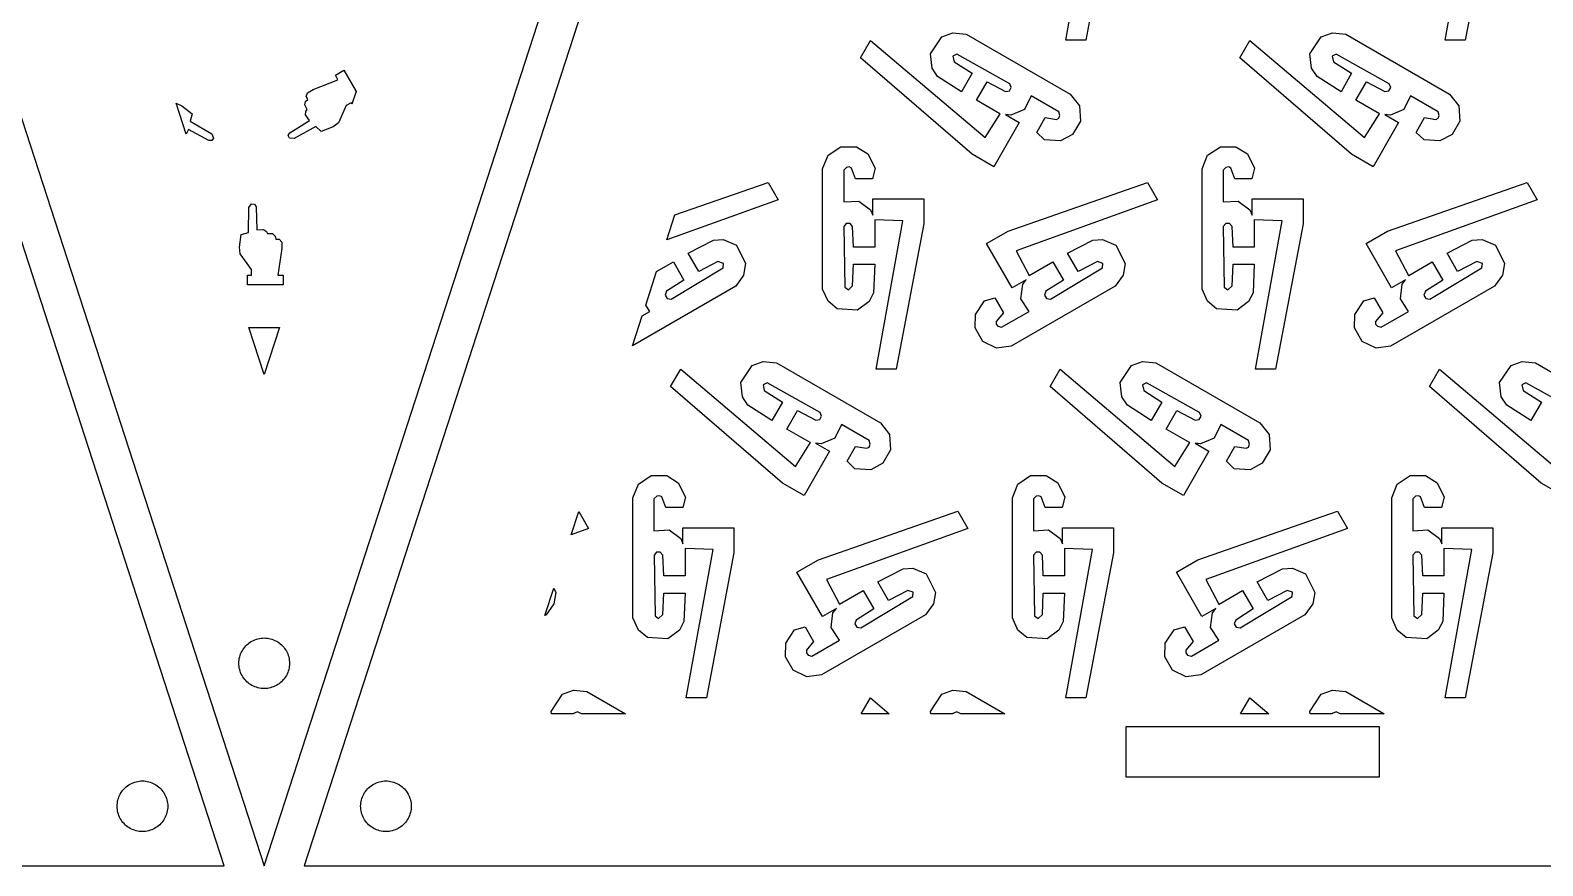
# Model space of a CAD drawing. Header units: metres. Extents: x 20 to 1108, y 20 to 485.
# Drawn here: x 389.1 to 508.7, y 253.8 to 319.9 of the extents above; entities that cross this region are included whole.
import ezdxf

# ---------------------------------------------------------------- set-up
doc = ezdxf.new("R2010")
doc.units = ezdxf.units.M

msp = doc.modelspace()

# ---------------------------------------------------------------- linework, layer by layer
for p, q in [((404.463, 253.826), (329.463, 484.652)), ((332.617, 484.652), (407.617, 253.826)), ((407.617, 253.826), (482.617, 484.652)), ((485.772, 484.652), (410.772, 253.826)), ((470.997, 319.061), (473.109, 330.767)), ((474.767, 330.528), (472.582, 319.061)), ((500.997, 319.061), (503.109, 330.767)), ((504.767, 330.528), (502.582, 319.061)), ((460.304, 317.989), (461.208, 319.339)), ((461.208, 319.339), (462.08, 319.658)), ((462.08, 319.658), (463.134, 319.547)), ((463.134, 319.547), (471.355, 314.801)), ((490.304, 317.989), (491.208, 319.339)), ((491.208, 319.339), (492.08, 319.658)), ((492.08, 319.658), (493.134, 319.547)), ((493.134, 319.547), (501.355, 314.801)), ((454.759, 317.68), (455.552, 319.053)), ((455.552, 319.053), (464.633, 311.37)), ((472.582, 319.061), (470.997, 319.061)), ((484.759, 317.68), (485.552, 319.053)), ((485.552, 319.053), (494.633, 311.37)), ((502.582, 319.061), (500.997, 319.061)), ((463.598, 310.054), (454.759, 317.68)), ((460.441, 316.853), (460.304, 317.989)), ((462.386, 317.962), (462.068, 317.818)), ((462.068, 317.818), (462.165, 317.367)), ((462.165, 317.367), (463.605, 316.449)), ((466.585, 315.632), (462.386, 317.962)), ((493.598, 310.054), (484.759, 317.68)), ((490.441, 316.853), (490.304, 317.989)), ((492.386, 317.962), (492.068, 317.818)), ((492.068, 317.818), (492.165, 317.367)), ((492.165, 317.367), (493.605, 316.449)), ((496.585, 315.632), (492.386, 317.962)), ((411.479, 315.177), (413.453, 315.932)), ((413.25, 316.305), (413.912, 316.687)), ((413.453, 315.932), (413.25, 316.305)), ((413.912, 316.687), (414.88, 315.012)), ((460.871, 316.202), (460.441, 316.853)), ((462.766, 314.996), (460.871, 316.202)), ((463.605, 316.449), (462.766, 314.996)), ((463.939, 314.318), (464.779, 315.773)), ((464.779, 315.773), (466.229, 315.021)), ((490.871, 316.202), (490.441, 316.853)), ((492.766, 314.996), (490.871, 316.202)), ((493.605, 316.449), (492.766, 314.996)), ((493.939, 314.318), (494.779, 315.773)), ((494.779, 315.773), (496.229, 315.021)), ((410.951, 314.62), (411.037, 314.908)), ((411.072, 314.388), (410.951, 314.62)), ((411.037, 314.908), (411.479, 315.177)), ((414.88, 315.012), (414.559, 314.024)), ((466.229, 315.021), (466.548, 315.076)), ((466.548, 315.076), (466.696, 315.331)), ((466.696, 315.331), (466.585, 315.632)), ((468.262, 314.665), (467.728, 313.599)), ((470.446, 313.405), (468.262, 314.665)), ((471.355, 314.801), (472.075, 313.886)), ((496.229, 315.021), (496.548, 315.076)), ((496.548, 315.076), (496.696, 315.331)), ((496.696, 315.331), (496.585, 315.632)), ((498.262, 314.665), (497.728, 313.599)), ((500.446, 313.405), (498.262, 314.665)), ((501.355, 314.801), (502.075, 313.886)), ((401.451, 311.638), (400.657, 314.081)), ((400.657, 314.081), (401.116, 313.87)), ((401.116, 313.87), (401.915, 313.249)), ((410.823, 313.949), (410.888, 314.228)), ((411.018, 313.589), (410.823, 313.949)), ((410.888, 314.228), (411.072, 314.388)), ((410.89, 313.172), (410.906, 313.445)), ((410.906, 313.445), (411.018, 313.589)), ((414.107, 313.907), (413.492, 312.525)), ((414.492, 314.129), (414.107, 313.907)), ((414.559, 314.024), (414.492, 314.129)), ((465.796, 313.25), (463.939, 314.318)), ((467.728, 313.599), (466.666, 313.146)), ((470.524, 313.115), (470.446, 313.405)), ((472.075, 313.886), (472.154, 312.67)), ((495.796, 313.25), (493.939, 314.318)), ((497.728, 313.599), (496.666, 313.146)), ((500.524, 313.115), (500.446, 313.405)), ((502.075, 313.886), (502.154, 312.67)), ((401.915, 313.249), (401.768, 312.675)), ((401.768, 312.675), (403.469, 311.663)), ((409.649, 311.756), (411.194, 312.716)), ((411.706, 312.26), (409.983, 311.29)), ((411.194, 312.716), (410.89, 313.172)), ((412.133, 311.845), (411.706, 312.26)), ((413.069, 312.227), (412.133, 311.845)), ((413.492, 312.525), (413.069, 312.227)), ((464.633, 311.37), (465.809, 313.248)), ((467.323, 312.563), (465.305, 309.068)), ((465.809, 313.248), (465.796, 313.25)), ((466.666, 313.146), (466.222, 313.198)), ((466.222, 313.198), (467.323, 312.563)), ((468.706, 311.781), (469.378, 312.947)), ((469.378, 312.947), (470.266, 312.799)), ((470.266, 312.799), (470.442, 312.896)), ((470.442, 312.896), (470.524, 313.115)), ((472.154, 312.67), (471.541, 311.61)), ((494.633, 311.37), (495.809, 313.248)), ((497.323, 312.563), (495.305, 309.068)), ((495.809, 313.248), (495.796, 313.25)), ((496.666, 313.146), (496.222, 313.198)), ((496.222, 313.198), (497.323, 312.563)), ((498.706, 311.781), (499.378, 312.947)), ((499.378, 312.947), (500.266, 312.799)), ((500.266, 312.799), (500.442, 312.896)), ((500.442, 312.896), (500.524, 313.115)), ((502.154, 312.67), (501.541, 311.61)), ((401.63, 311.999), (401.451, 311.638)), ((403.235, 311.143), (401.63, 311.999)), ((403.484, 311.143), (403.235, 311.143)), ((403.469, 311.663), (403.618, 311.328)), ((403.618, 311.328), (403.484, 311.143)), ((409.522, 311.539), (409.649, 311.756)), ((409.617, 311.329), (409.522, 311.539)), ((409.983, 311.29), (409.617, 311.329)), ((469.328, 311.181), (468.706, 311.781)), ((470.591, 311.105), (469.328, 311.181)), ((471.541, 311.61), (470.591, 311.105)), ((499.328, 311.181), (498.706, 311.781)), ((500.591, 311.105), (499.328, 311.181)), ((501.541, 311.61), (500.591, 311.105)), ((451.777, 308.892), (452.209, 309.974)), ((452.209, 309.974), (453.223, 310.65)), ((453.223, 310.65), (454.448, 310.65)), ((454.448, 310.65), (455.361, 310.078)), ((455.361, 310.078), (455.926, 308.945)), ((465.305, 309.068), (463.598, 310.054)), ((481.777, 308.892), (482.209, 309.974)), ((482.209, 309.974), (483.223, 310.65)), ((483.223, 310.65), (484.448, 310.65)), ((484.448, 310.65), (485.361, 310.078)), ((485.361, 310.078), (485.926, 308.945)), ((495.305, 309.068), (493.598, 310.054)), ((451.777, 299.399), (451.777, 308.892)), ((453.653, 309.015), (453.44, 308.802)), ((453.44, 308.802), (453.44, 306.281)), ((453.883, 309.054), (453.653, 309.015)), ((454.055, 308.95), (453.883, 309.054)), ((454.371, 308.108), (454.055, 308.95)), ((455.926, 308.945), (455.717, 308.108)), ((481.777, 299.399), (481.777, 308.892)), ((483.653, 309.015), (483.44, 308.802)), ((483.44, 308.802), (483.44, 306.281)), ((483.883, 309.054), (483.653, 309.015)), ((484.055, 308.95), (483.883, 309.054)), ((484.371, 308.108), (484.055, 308.95)), ((485.926, 308.945), (485.717, 308.108)), ((440.099, 305.254), (447.474, 307.824)), ((447.474, 307.824), (448.267, 306.451)), ((455.717, 308.108), (454.371, 308.108)), ((466.452, 303.983), (477.474, 307.824)), ((477.474, 307.824), (478.267, 306.451)), ((485.717, 308.108), (484.371, 308.108)), ((496.452, 303.983), (507.474, 307.824)), ((507.474, 307.824), (508.267, 306.451)), ((448.267, 306.451), (439.459, 303.286)), ((453.44, 306.281), (454.632, 306.352)), ((454.632, 306.352), (455.556, 305.658)), ((455.732, 305.248), (455.732, 306.519)), ((455.732, 306.519), (459.767, 306.519)), ((459.767, 306.519), (459.767, 304.547)), ((478.267, 306.451), (467.074, 302.428)), ((483.44, 306.281), (484.632, 306.352)), ((484.632, 306.352), (485.556, 305.658)), ((485.732, 305.248), (485.732, 306.519)), ((485.732, 306.519), (489.767, 306.519)), ((489.767, 306.519), (489.767, 304.547)), ((508.267, 306.451), (497.074, 302.428)), ((406.377, 303.86), (406.401, 305.836)), ((406.401, 305.836), (406.617, 306.136)), ((406.617, 306.136), (406.846, 306.113)), ((406.846, 306.113), (406.972, 305.893)), ((406.972, 305.893), (407.03, 304.076)), ((439.459, 303.286), (440.099, 305.254)), ((455.556, 305.658), (455.732, 305.248)), ((485.556, 305.658), (485.732, 305.248)), ((405.806, 303.699), (406.377, 303.86)), ((407.03, 304.076), (407.576, 304.111)), ((407.576, 304.111), (407.807, 303.96)), ((407.807, 303.96), (407.875, 303.79)), ((407.875, 303.79), (408.288, 303.779)), ((408.288, 303.779), (408.492, 303.585)), ((453.648, 304.592), (453.443, 304.346)), ((453.443, 304.346), (453.525, 299.544)), ((453.942, 304.592), (453.648, 304.592)), ((454.149, 304.343), (453.942, 304.592)), ((454.224, 302.711), (454.149, 304.343)), ((458.109, 304.785), (455.896, 304.864)), ((455.896, 304.864), (455.9, 304.855)), ((455.9, 304.855), (455.904, 302.711)), ((455.997, 293.08), (458.109, 304.785)), ((459.767, 304.547), (457.582, 293.08)), ((464.744, 302.997), (466.452, 303.983)), ((483.648, 304.592), (483.443, 304.346)), ((483.443, 304.346), (483.525, 299.544)), ((483.942, 304.592), (483.648, 304.592)), ((484.149, 304.343), (483.942, 304.592)), ((484.224, 302.711), (484.149, 304.343)), ((488.109, 304.785), (485.896, 304.864)), ((485.896, 304.864), (485.9, 304.855)), ((485.9, 304.855), (485.904, 302.711)), ((485.997, 293.08), (488.109, 304.785)), ((489.767, 304.547), (487.582, 293.08)), ((494.744, 302.997), (496.452, 303.983)), ((405.669, 302.701), (405.806, 303.699)), ((405.717, 302.177), (405.669, 302.701)), ((408.492, 303.585), (408.538, 303.346)), ((408.538, 303.346), (408.801, 303.333)), ((409.018, 302.598), (408.685, 300.511)), ((408.801, 303.333), (409.006, 303.116)), ((409.006, 303.116), (409.018, 302.598)), ((441.146, 302.233), (443.138, 303.27)), ((443.138, 303.27), (443.918, 303.318)), ((443.918, 303.318), (444.969, 302.868)), ((444.969, 302.868), (445.687, 301.41)), ((455.904, 302.711), (454.224, 302.711)), ((466.761, 299.503), (464.744, 302.997)), ((471.146, 302.233), (473.138, 303.27)), ((473.138, 303.27), (473.918, 303.318)), ((473.918, 303.318), (474.969, 302.868)), ((474.969, 302.868), (475.687, 301.41)), ((485.904, 302.711), (484.224, 302.711)), ((496.761, 299.503), (494.744, 302.997)), ((501.146, 302.233), (503.138, 303.27)), ((503.138, 303.27), (503.918, 303.318)), ((503.918, 303.318), (504.969, 302.868)), ((504.969, 302.868), (505.687, 301.41)), ((406.607, 300.956), (405.717, 302.177)), ((438.648, 300.787), (439.974, 301.556)), ((439.974, 301.556), (440.813, 300.102)), ((441.987, 300.778), (441.146, 302.233)), ((443.5, 301.568), (441.987, 300.778)), ((443.939, 301.426), (443.5, 301.568)), ((443.906, 301.079), (443.939, 301.426)), ((445.687, 301.41), (445.529, 300.495)), ((467.074, 302.428), (468.112, 300.472)), ((468.119, 300.481), (469.974, 301.556)), ((469.974, 301.556), (470.813, 300.102)), ((471.987, 300.778), (471.146, 302.233)), ((473.5, 301.568), (471.987, 300.778)), ((473.939, 301.426), (473.5, 301.568)), ((473.906, 301.079), (473.939, 301.426)), ((475.687, 301.41), (475.529, 300.495)), ((497.074, 302.428), (498.112, 300.472)), ((498.119, 300.481), (499.974, 301.556)), ((499.974, 301.556), (500.813, 300.102)), ((501.987, 300.778), (501.146, 302.233)), ((503.5, 301.568), (501.987, 300.778)), ((503.939, 301.426), (503.5, 301.568)), ((503.906, 301.079), (503.939, 301.426)), ((505.687, 301.41), (505.529, 300.495)), ((406.309, 300.499), (406.607, 300.511)), ((406.309, 299.734), (406.309, 300.499)), ((406.607, 300.511), (406.607, 300.956)), ((408.685, 300.511), (409.109, 300.498)), ((409.109, 300.498), (409.109, 299.734)), ((437.786, 298.133), (438.648, 300.787)), ((439.788, 298.608), (443.906, 301.079)), ((445.529, 300.495), (444.905, 299.638)), ((454.149, 299.65), (454.224, 301.357)), ((454.224, 301.357), (455.904, 301.357)), ((455.904, 301.357), (455.806, 299.111)), ((468.112, 300.472), (468.119, 300.481)), ((469.788, 298.608), (473.906, 301.079)), ((475.529, 300.495), (474.905, 299.638)), ((484.149, 299.65), (484.224, 301.357)), ((484.224, 301.357), (485.904, 301.357)), ((485.904, 301.357), (485.806, 299.111)), ((498.112, 300.472), (498.119, 300.481)), ((499.788, 298.608), (503.906, 301.079)), ((505.529, 300.495), (504.905, 299.638)), ((409.109, 299.734), (406.309, 299.734)), ((444.905, 299.638), (436.744, 294.926)), ((439.437, 299.221), (439.325, 298.916)), ((440.813, 300.102), (439.437, 299.221)), ((452.207, 298.431), (451.777, 299.399)), ((453.525, 299.544), (453.808, 299.341)), ((453.808, 299.341), (454.149, 299.65)), ((455.806, 299.111), (455.457, 298.413)), ((474.905, 299.638), (466.684, 294.892)), ((467.862, 300.138), (466.761, 299.503)), ((467.456, 298.633), (467.594, 299.781)), ((467.594, 299.781), (467.862, 300.138)), ((469.437, 299.221), (469.325, 298.916)), ((470.813, 300.102), (469.437, 299.221)), ((482.207, 298.431), (481.777, 299.399)), ((483.525, 299.544), (483.808, 299.341)), ((483.808, 299.341), (484.149, 299.65)), ((485.806, 299.111), (485.457, 298.413)), ((504.905, 299.638), (496.684, 294.892)), ((497.862, 300.138), (496.761, 299.503)), ((497.456, 298.633), (497.594, 299.781)), ((497.594, 299.781), (497.862, 300.138)), ((499.437, 299.221), (499.325, 298.916)), ((500.813, 300.102), (499.437, 299.221)), ((438.113, 297.637), (437.786, 298.133)), ((439.325, 298.916), (439.472, 298.661)), ((439.472, 298.661), (439.788, 298.608)), ((452.921, 297.836), (452.207, 298.431)), ((454.542, 297.728), (452.921, 297.836)), ((455.457, 298.413), (454.542, 297.728)), ((463.865, 297.402), (464.562, 298.459)), ((464.562, 298.459), (465.393, 298.696)), ((465.393, 298.696), (466.066, 297.53)), ((468.113, 297.637), (467.456, 298.633)), ((469.325, 298.916), (469.472, 298.661)), ((469.472, 298.661), (469.788, 298.608)), ((482.921, 297.836), (482.207, 298.431)), ((484.542, 297.728), (482.921, 297.836)), ((485.457, 298.413), (484.542, 297.728)), ((493.865, 297.402), (494.562, 298.459)), ((494.562, 298.459), (495.393, 298.696)), ((495.393, 298.696), (496.066, 297.53)), ((498.113, 297.637), (497.456, 298.633)), ((499.325, 298.916), (499.472, 298.661)), ((499.472, 298.661), (499.788, 298.608)), ((436.744, 294.926), (437.512, 297.29)), ((437.512, 297.29), (438.113, 297.637)), ((463.827, 296.325), (463.865, 297.402)), ((465.494, 296.835), (465.491, 296.636)), ((465.491, 296.636), (465.639, 296.455)), ((466.066, 297.53), (465.494, 296.835)), ((465.93, 296.377), (468.113, 297.637)), ((493.827, 296.325), (493.865, 297.402)), ((495.494, 296.835), (495.491, 296.636)), ((495.491, 296.636), (495.639, 296.455)), ((496.066, 297.53), (495.494, 296.835)), ((495.93, 296.377), (498.113, 297.637)), ((406.413, 296.366), (408.822, 296.365)), ((407.617, 292.659), (406.413, 296.366)), ((408.822, 296.365), (407.617, 292.659)), ((464.439, 295.266), (463.827, 296.325)), ((465.639, 296.455), (465.93, 296.377)), ((494.439, 295.266), (493.827, 296.325)), ((495.639, 296.455), (495.93, 296.377)), ((465.532, 294.726), (464.439, 295.266)), ((466.684, 294.892), (465.532, 294.726)), ((495.532, 294.726), (494.439, 295.266)), ((496.684, 294.892), (495.532, 294.726)), ((439.759, 291.698), (440.552, 293.071)), ((440.552, 293.071), (449.633, 285.39)), ((445.304, 292.008), (446.208, 293.358)), ((446.208, 293.358), (447.08, 293.678)), ((447.08, 293.678), (448.134, 293.567)), ((448.134, 293.567), (456.355, 288.82)), ((457.582, 293.08), (455.997, 293.08)), ((469.759, 291.698), (470.552, 293.071)), ((470.552, 293.071), (479.633, 285.39)), ((475.304, 292.008), (476.208, 293.358)), ((476.208, 293.358), (477.08, 293.678)), ((477.08, 293.678), (478.134, 293.567)), ((478.134, 293.567), (486.355, 288.82)), ((487.582, 293.08), (485.997, 293.08)), ((499.759, 291.698), (500.552, 293.071)), ((500.552, 293.071), (509.633, 285.39)), ((505.304, 292.008), (506.208, 293.358)), ((506.208, 293.358), (507.08, 293.678)), ((507.08, 293.678), (508.134, 293.567)), ((508.134, 293.567), (516.355, 288.82)), ((445.441, 290.871), (445.304, 292.008)), ((447.386, 291.982), (447.068, 291.837)), ((447.068, 291.837), (447.165, 291.387)), ((451.585, 289.651), (447.386, 291.982)), ((475.441, 290.871), (475.304, 292.008)), ((477.386, 291.982), (477.068, 291.837)), ((477.068, 291.837), (477.165, 291.387)), ((481.585, 289.651), (477.386, 291.982)), ((505.441, 290.871), (505.304, 292.008)), ((507.386, 291.982), (507.068, 291.837)), ((507.068, 291.837), (507.165, 291.387)), ((511.585, 289.651), (507.386, 291.982)), ((448.598, 284.073), (439.759, 291.698)), ((445.871, 290.222), (445.441, 290.871)), ((447.165, 291.387), (448.605, 290.469)), ((478.598, 284.073), (469.759, 291.698)), ((475.871, 290.222), (475.441, 290.871)), ((477.165, 291.387), (478.605, 290.469)), ((508.598, 284.073), (499.759, 291.698)), ((505.871, 290.222), (505.441, 290.871)), ((507.165, 291.387), (508.605, 290.469)), ((447.766, 289.016), (445.871, 290.222)), ((448.605, 290.469), (447.766, 289.016)), ((448.939, 288.337), (449.779, 289.791)), ((449.779, 289.791), (451.229, 289.04)), ((451.696, 289.351), (451.585, 289.651)), ((477.766, 289.016), (475.871, 290.222)), ((478.605, 290.469), (477.766, 289.016)), ((478.939, 288.337), (479.779, 289.791)), ((479.779, 289.791), (481.229, 289.04)), ((481.696, 289.351), (481.585, 289.651)), ((507.766, 289.016), (505.871, 290.222)), ((508.605, 290.469), (507.766, 289.016)), ((450.796, 287.269), (448.939, 288.337)), ((451.229, 289.04), (451.548, 289.095)), ((451.548, 289.095), (451.696, 289.351)), ((453.262, 288.685), (452.728, 287.618)), ((455.446, 287.425), (453.262, 288.685)), ((456.355, 288.82), (457.075, 287.904)), ((480.796, 287.269), (478.939, 288.337)), ((481.229, 289.04), (481.548, 289.095)), ((481.548, 289.095), (481.696, 289.351)), ((483.262, 288.685), (482.728, 287.618)), ((485.446, 287.425), (483.262, 288.685)), ((486.355, 288.82), (487.075, 287.904)), ((449.633, 285.39), (450.809, 287.267)), ((450.809, 287.267), (450.796, 287.269)), ((451.666, 287.164), (451.222, 287.217)), ((451.222, 287.217), (452.323, 286.582)), ((452.728, 287.618), (451.666, 287.164)), ((455.442, 286.915), (455.524, 287.135)), ((455.524, 287.135), (455.446, 287.425)), ((457.075, 287.904), (457.154, 286.689)), ((479.633, 285.39), (480.809, 287.267)), ((480.809, 287.267), (480.796, 287.269)), ((481.666, 287.164), (481.222, 287.217)), ((481.222, 287.217), (482.323, 286.582)), ((482.728, 287.618), (481.666, 287.164)), ((485.442, 286.915), (485.524, 287.135)), ((485.524, 287.135), (485.446, 287.425)), ((487.075, 287.904), (487.154, 286.689)), ((452.323, 286.582), (450.305, 283.088)), ((453.706, 285.801), (454.378, 286.966)), ((454.378, 286.966), (455.266, 286.818)), ((455.266, 286.818), (455.442, 286.915)), ((457.154, 286.689), (456.541, 285.629)), ((482.323, 286.582), (480.305, 283.088)), ((483.706, 285.801), (484.378, 286.966)), ((484.378, 286.966), (485.267, 286.818)), ((485.267, 286.818), (485.442, 286.915)), ((487.154, 286.689), (486.541, 285.629)), ((437.209, 283.992), (438.223, 284.668)), ((438.223, 284.668), (439.448, 284.668)), ((439.448, 284.668), (440.361, 284.098)), ((454.328, 285.2), (453.706, 285.801)), ((455.591, 285.124), (454.328, 285.2)), ((456.541, 285.629), (455.591, 285.124)), ((467.209, 283.992), (468.223, 284.668)), ((468.223, 284.668), (469.448, 284.668)), ((469.448, 284.668), (470.361, 284.098)), ((484.328, 285.2), (483.706, 285.801)), ((485.591, 285.124), (484.328, 285.2)), ((486.541, 285.629), (485.591, 285.124)), ((497.209, 283.992), (498.223, 284.668)), ((498.223, 284.668), (499.448, 284.668)), ((499.448, 284.668), (500.361, 284.098)), ((436.777, 282.911), (437.209, 283.992)), ((440.361, 284.098), (440.926, 282.965)), ((450.305, 283.088), (448.598, 284.073)), ((466.777, 282.911), (467.209, 283.992)), ((470.361, 284.098), (470.926, 282.965)), ((480.305, 283.088), (478.598, 284.073)), ((496.777, 282.911), (497.209, 283.992)), ((500.361, 284.098), (500.926, 282.965)), ((510.305, 283.088), (508.598, 284.073)), ((436.777, 273.418), (436.777, 282.911)), ((438.653, 283.033), (438.44, 282.821)), ((438.44, 282.821), (438.44, 280.301)), ((438.883, 283.072), (438.653, 283.033)), ((439.055, 282.97), (438.883, 283.072)), ((439.371, 282.126), (439.055, 282.97)), ((440.926, 282.965), (440.717, 282.126)), ((466.777, 273.418), (466.777, 282.911)), ((468.653, 283.033), (468.44, 282.821)), ((468.44, 282.821), (468.44, 280.301)), ((468.883, 283.072), (468.653, 283.033)), ((469.055, 282.97), (468.883, 283.072)), ((469.371, 282.126), (469.055, 282.97)), ((470.926, 282.965), (470.717, 282.126)), ((496.777, 273.418), (496.777, 282.911)), ((498.653, 283.033), (498.44, 282.821)), ((498.44, 282.821), (498.44, 280.301)), ((498.883, 283.072), (498.653, 283.033)), ((499.055, 282.97), (498.883, 283.072)), ((499.371, 282.126), (499.055, 282.97)), ((500.926, 282.965), (500.717, 282.126)), ((431.885, 279.974), (432.487, 281.823)), ((432.487, 281.823), (433.267, 280.471)), ((440.717, 282.126), (439.371, 282.126)), ((451.452, 278.002), (462.474, 281.844)), ((462.474, 281.844), (463.267, 280.471)), ((470.717, 282.126), (469.371, 282.126)), ((481.451, 278.002), (492.474, 281.844)), ((492.474, 281.844), (493.267, 280.471)), ((500.717, 282.126), (499.371, 282.126)), ((433.267, 280.471), (431.885, 279.974)), ((438.44, 280.301), (439.632, 280.371)), ((439.632, 280.371), (440.556, 279.678)), ((440.732, 279.268), (440.732, 280.538)), ((440.732, 280.538), (444.767, 280.538)), ((444.767, 280.538), (444.767, 278.567)), ((463.267, 280.471), (452.074, 276.447)), ((468.44, 280.301), (469.632, 280.371)), ((469.632, 280.371), (470.556, 279.678)), ((470.732, 279.268), (470.732, 280.538)), ((470.732, 280.538), (474.767, 280.538)), ((474.767, 280.538), (474.767, 278.567)), ((493.267, 280.471), (482.074, 276.447)), ((498.44, 280.301), (499.632, 280.371)), ((499.632, 280.371), (500.556, 279.678)), ((500.732, 279.268), (500.732, 280.538)), ((500.732, 280.538), (504.767, 280.538)), ((504.767, 280.538), (504.767, 278.567)), ((440.556, 279.678), (440.732, 279.268)), ((443.109, 278.805), (440.896, 278.884)), ((440.896, 278.884), (440.9, 278.873)), ((440.9, 278.873), (440.904, 276.73)), ((440.997, 267.1), (443.109, 278.805)), ((470.556, 279.678), (470.732, 279.268)), ((473.109, 278.805), (470.896, 278.884)), ((470.896, 278.884), (470.9, 278.873)), ((470.9, 278.873), (470.904, 276.73)), ((470.997, 267.1), (473.109, 278.805)), ((500.556, 279.678), (500.732, 279.268)), ((503.109, 278.805), (500.896, 278.884)), ((500.896, 278.884), (500.9, 278.873)), ((500.9, 278.873), (500.904, 276.73)), ((500.997, 267.1), (503.109, 278.805)), ((438.648, 278.611), (438.443, 278.365)), ((438.443, 278.365), (438.525, 273.563)), ((438.942, 278.611), (438.648, 278.611)), ((439.149, 278.361), (438.942, 278.611)), ((439.224, 276.73), (439.149, 278.361)), ((444.767, 278.567), (442.582, 267.1)), ((449.744, 277.017), (451.452, 278.002)), ((468.648, 278.611), (468.443, 278.365)), ((468.443, 278.365), (468.525, 273.563)), ((468.942, 278.611), (468.648, 278.611)), ((469.149, 278.361), (468.942, 278.611)), ((469.224, 276.73), (469.149, 278.361)), ((474.767, 278.567), (472.582, 267.1)), ((479.744, 277.017), (481.451, 278.002)), ((498.648, 278.611), (498.443, 278.365)), ((498.443, 278.365), (498.525, 273.563)), ((498.942, 278.611), (498.648, 278.611)), ((499.149, 278.361), (498.942, 278.611)), ((499.224, 276.73), (499.149, 278.361)), ((504.767, 278.567), (502.582, 267.1)), ((440.904, 276.73), (439.224, 276.73)), ((451.761, 273.522), (449.744, 277.017)), ((452.074, 276.447), (453.112, 274.49)), ((456.146, 276.251), (458.138, 277.289)), ((458.138, 277.289), (458.918, 277.336)), ((458.918, 277.336), (459.969, 276.887)), ((459.969, 276.887), (460.687, 275.429)), ((470.904, 276.73), (469.224, 276.73)), ((481.761, 273.522), (479.744, 277.017)), ((482.074, 276.447), (483.112, 274.49)), ((486.146, 276.251), (488.138, 277.289)), ((488.138, 277.289), (488.918, 277.336)), ((488.918, 277.336), (489.969, 276.887)), ((489.969, 276.887), (490.686, 275.429)), ((500.904, 276.73), (499.224, 276.73)), ((429.816, 273.606), (430.519, 275.77)), ((430.519, 275.77), (430.687, 275.429)), ((430.687, 275.429), (430.529, 274.514)), ((439.149, 273.669), (439.224, 275.375)), ((439.224, 275.375), (440.904, 275.375)), ((440.904, 275.375), (440.806, 273.13)), ((453.119, 274.5), (454.974, 275.574)), ((454.788, 272.626), (458.906, 275.099)), ((454.974, 275.574), (455.813, 274.121)), ((456.987, 274.798), (456.146, 276.251)), ((458.5, 275.586), (456.987, 274.798)), ((458.939, 275.445), (458.5, 275.586)), ((458.906, 275.099), (458.939, 275.445)), ((460.687, 275.429), (460.529, 274.514)), ((469.149, 273.669), (469.224, 275.375)), ((469.224, 275.375), (470.904, 275.375)), ((470.904, 275.375), (470.806, 273.13)), ((483.119, 274.5), (484.974, 275.574)), ((484.788, 272.626), (488.906, 275.099)), ((484.974, 275.574), (485.813, 274.121)), ((486.987, 274.798), (486.146, 276.251)), ((488.5, 275.586), (486.987, 274.798)), ((488.939, 275.445), (488.5, 275.586)), ((488.906, 275.099), (488.939, 275.445)), ((490.686, 275.429), (490.529, 274.514)), ((499.149, 273.669), (499.224, 275.375)), ((499.224, 275.375), (500.904, 275.375)), ((500.904, 275.375), (500.806, 273.13)), ((430.529, 274.514), (429.905, 273.656)), ((452.862, 274.157), (451.761, 273.522)), ((452.594, 273.801), (452.862, 274.157)), ((453.112, 274.49), (453.119, 274.5)), ((455.813, 274.121), (454.437, 273.239)), ((460.529, 274.514), (459.905, 273.656)), ((482.862, 274.157), (481.761, 273.522)), ((482.594, 273.801), (482.862, 274.157)), ((483.112, 274.49), (483.119, 274.5)), ((485.813, 274.121), (484.437, 273.239)), ((490.529, 274.514), (489.905, 273.656)), ((429.905, 273.656), (429.816, 273.606)), ((437.207, 272.449), (436.777, 273.418)), ((438.525, 273.563), (438.808, 273.36)), ((438.808, 273.36), (439.149, 273.669)), ((440.806, 273.13), (440.457, 272.433)), ((449.562, 272.478), (450.393, 272.716)), ((450.393, 272.716), (451.066, 271.549)), ((459.905, 273.656), (451.684, 268.91)), ((452.456, 272.652), (452.594, 273.801)), ((454.437, 273.239), (454.325, 272.936)), ((454.325, 272.936), (454.472, 272.681)), ((454.472, 272.681), (454.788, 272.626)), ((467.207, 272.449), (466.777, 273.418)), ((468.525, 273.563), (468.808, 273.36)), ((468.808, 273.36), (469.149, 273.669)), ((470.806, 273.13), (470.457, 272.433)), ((479.562, 272.478), (480.393, 272.716)), ((480.393, 272.716), (481.066, 271.549)), ((489.905, 273.656), (481.684, 268.91)), ((482.456, 272.652), (482.594, 273.801)), ((484.437, 273.239), (484.325, 272.936)), ((484.325, 272.936), (484.472, 272.681)), ((484.472, 272.681), (484.788, 272.626)), ((497.207, 272.449), (496.777, 273.418)), ((498.525, 273.563), (498.808, 273.36)), ((498.808, 273.36), (499.149, 273.669)), ((500.806, 273.13), (500.457, 272.433)), ((406.442, 271.444), (406.546, 271.515)), ((406.546, 271.515), (406.654, 271.578)), ((406.654, 271.578), (406.766, 271.636)), ((406.766, 271.636), (406.881, 271.686)), ((406.881, 271.686), (406.999, 271.729)), ((406.999, 271.729), (407.12, 271.764)), ((407.12, 271.764), (407.242, 271.79)), ((407.242, 271.79), (407.367, 271.811)), ((407.367, 271.811), (407.492, 271.822)), ((407.492, 271.822), (407.617, 271.826)), ((407.617, 271.826), (407.743, 271.822)), ((407.743, 271.822), (407.868, 271.811)), ((407.868, 271.811), (407.992, 271.79)), ((407.992, 271.79), (408.115, 271.764)), ((408.115, 271.764), (408.236, 271.729)), ((408.236, 271.729), (408.354, 271.686)), ((408.354, 271.686), (408.469, 271.636)), ((408.469, 271.636), (408.581, 271.578)), ((408.581, 271.578), (408.689, 271.515)), ((408.689, 271.515), (408.793, 271.444)), ((437.921, 271.855), (437.207, 272.449)), ((439.542, 271.747), (437.921, 271.855)), ((440.457, 272.433), (439.542, 271.747)), ((448.865, 271.421), (449.562, 272.478)), ((451.066, 271.549), (450.494, 270.854)), ((450.93, 270.396), (453.113, 271.656)), ((453.113, 271.656), (452.456, 272.652)), ((467.921, 271.855), (467.207, 272.449)), ((469.542, 271.747), (467.921, 271.855)), ((470.457, 272.433), (469.542, 271.747)), ((478.865, 271.421), (479.562, 272.478)), ((481.066, 271.549), (480.494, 270.854)), ((480.93, 270.396), (483.113, 271.656)), ((483.113, 271.656), (482.456, 272.652)), ((497.921, 271.855), (497.207, 272.449)), ((499.542, 271.747), (497.921, 271.855)), ((500.457, 272.433), (499.542, 271.747)), ((405.653, 270.201), (405.68, 270.323)), ((405.68, 270.323), (405.715, 270.444)), ((405.715, 270.444), (405.758, 270.563)), ((405.758, 270.563), (405.808, 270.678)), ((405.808, 270.678), (405.865, 270.789)), ((405.865, 270.789), (405.929, 270.898)), ((405.929, 270.898), (405.999, 271.001)), ((405.999, 271.001), (406.076, 271.102)), ((406.076, 271.102), (406.159, 271.195)), ((406.159, 271.195), (406.248, 271.284)), ((406.248, 271.284), (406.343, 271.367)), ((406.343, 271.367), (406.442, 271.444)), ((408.793, 271.444), (408.892, 271.367)), ((408.892, 271.367), (408.987, 271.284)), ((408.987, 271.284), (409.076, 271.195)), ((409.076, 271.195), (409.159, 271.102)), ((409.159, 271.102), (409.236, 271.001)), ((409.236, 271.001), (409.306, 270.898)), ((409.306, 270.898), (409.37, 270.789)), ((409.37, 270.789), (409.427, 270.678)), ((409.427, 270.678), (409.477, 270.563)), ((409.477, 270.563), (409.52, 270.444)), ((409.52, 270.444), (409.555, 270.323)), ((409.555, 270.323), (409.582, 270.201)), ((448.827, 270.345), (448.865, 271.421)), ((449.439, 269.284), (448.827, 270.345)), ((450.494, 270.854), (450.491, 270.654)), ((450.491, 270.654), (450.639, 270.474)), ((450.639, 270.474), (450.93, 270.396)), ((478.827, 270.345), (478.865, 271.421)), ((479.439, 269.284), (478.827, 270.345)), ((480.494, 270.854), (480.491, 270.654)), ((480.491, 270.654), (480.639, 270.474)), ((480.639, 270.474), (480.93, 270.396)), ((405.617, 269.826), (405.621, 269.951)), ((405.621, 269.7), (405.617, 269.826)), ((405.621, 269.951), (405.633, 270.076)), ((405.633, 269.575), (405.621, 269.7)), ((405.633, 270.076), (405.653, 270.201)), ((405.653, 269.451), (405.633, 269.575)), ((405.68, 269.328), (405.653, 269.451)), ((405.715, 269.208), (405.68, 269.328)), ((405.758, 269.091), (405.715, 269.208)), ((405.808, 268.975), (405.758, 269.091)), ((409.477, 269.091), (409.427, 268.975)), ((409.52, 269.208), (409.477, 269.091)), ((409.555, 269.328), (409.52, 269.208)), ((409.582, 269.451), (409.555, 269.328)), ((409.582, 270.201), (409.602, 270.076)), ((409.602, 269.575), (409.582, 269.451)), ((409.602, 270.076), (409.614, 269.951)), ((409.614, 269.7), (409.602, 269.575)), ((409.614, 269.951), (409.617, 269.826)), ((409.617, 269.826), (409.614, 269.7)), ((450.532, 268.744), (449.439, 269.284)), ((480.532, 268.744), (479.439, 269.284)), ((405.865, 268.862), (405.808, 268.975)), ((405.929, 268.754), (405.865, 268.862)), ((405.999, 268.651), (405.929, 268.754)), ((406.076, 268.552), (405.999, 268.651)), ((406.159, 268.457), (406.076, 268.552)), ((406.248, 268.368), (406.159, 268.457)), ((406.343, 268.285), (406.248, 268.368)), ((406.442, 268.208), (406.343, 268.285)), ((406.546, 268.138), (406.442, 268.208)), ((406.654, 268.073), (406.546, 268.138)), ((406.766, 268.017), (406.654, 268.073)), ((406.881, 267.967), (406.766, 268.017)), ((406.999, 267.925), (406.881, 267.967)), ((407.12, 267.89), (406.999, 267.925)), ((408.236, 267.925), (408.115, 267.89)), ((408.354, 267.967), (408.236, 267.925)), ((408.469, 268.017), (408.354, 267.967)), ((408.581, 268.073), (408.469, 268.017)), ((408.689, 268.138), (408.581, 268.073)), ((408.793, 268.208), (408.689, 268.138)), ((408.892, 268.285), (408.793, 268.208)), ((408.987, 268.368), (408.892, 268.285)), ((409.076, 268.457), (408.987, 268.368)), ((409.159, 268.552), (409.076, 268.457)), ((409.236, 268.651), (409.159, 268.552)), ((409.306, 268.754), (409.236, 268.651)), ((409.37, 268.862), (409.306, 268.754)), ((409.427, 268.975), (409.37, 268.862)), ((451.684, 268.91), (450.532, 268.744)), ((481.684, 268.91), (480.532, 268.744)), ((407.242, 267.861), (407.12, 267.89)), ((407.367, 267.843), (407.242, 267.861)), ((407.492, 267.83), (407.367, 267.843)), ((407.617, 267.826), (407.492, 267.83)), ((407.743, 267.83), (407.617, 267.826)), ((407.868, 267.843), (407.743, 267.83)), ((407.992, 267.861), (407.868, 267.843)), ((408.115, 267.89), (407.992, 267.861)), ((430.304, 266.027), (431.208, 267.377)), ((431.208, 267.377), (432.08, 267.697)), ((432.08, 267.697), (433.134, 267.585)), ((433.134, 267.585), (436.181, 265.826)), ((442.582, 267.1), (440.997, 267.1)), ((454.822, 265.826), (455.552, 267.091)), ((455.552, 267.091), (457.047, 265.826)), ((460.304, 266.027), (461.208, 267.377)), ((461.208, 267.377), (462.08, 267.697)), ((462.08, 267.697), (463.134, 267.585)), ((463.134, 267.585), (466.181, 265.826)), ((472.582, 267.1), (470.997, 267.1)), ((484.822, 265.826), (485.552, 267.091)), ((485.552, 267.091), (487.047, 265.826)), ((490.304, 266.027), (491.208, 267.377)), ((491.208, 267.377), (492.08, 267.697)), ((492.08, 267.697), (493.134, 267.585)), ((493.134, 267.585), (496.181, 265.826)), ((502.582, 267.1), (500.997, 267.1)), ((430.329, 265.826), (430.304, 266.027)), ((432.075, 265.826), (430.329, 265.826)), ((432.386, 266), (432.068, 265.856)), ((432.068, 265.856), (432.075, 265.826)), ((432.699, 265.826), (432.386, 266)), ((436.181, 265.826), (432.699, 265.826)), ((457.047, 265.826), (454.822, 265.826)), ((460.329, 265.826), (460.304, 266.027)), ((462.075, 265.826), (460.329, 265.826)), ((462.386, 266), (462.068, 265.856)), ((462.068, 265.856), (462.075, 265.826)), ((462.699, 265.826), (462.386, 266)), ((466.181, 265.826), (462.699, 265.826)), ((487.047, 265.826), (484.822, 265.826)), ((490.329, 265.826), (490.304, 266.027)), ((492.075, 265.826), (490.329, 265.826)), ((492.386, 266), (492.068, 265.856)), ((492.068, 265.856), (492.075, 265.826)), ((492.699, 265.826), (492.386, 266)), ((496.181, 265.826), (492.699, 265.826)), ((475.772, 260.826), (475.772, 264.826)), ((475.772, 264.826), (495.772, 264.826)), ((495.772, 264.826), (495.772, 260.826)), ((495.772, 260.826), (475.772, 260.826)), ((396.239, 259.492), (396.302, 259.601)), ((396.302, 259.601), (396.373, 259.704)), ((396.373, 259.704), (396.45, 259.804)), ((396.45, 259.804), (396.534, 259.898)), ((396.534, 259.898), (396.622, 259.986)), ((396.622, 259.986), (396.716, 260.069)), ((396.716, 260.069), (396.816, 260.147)), ((396.816, 260.147), (396.919, 260.217)), ((396.919, 260.217), (397.028, 260.281)), ((397.028, 260.281), (397.14, 260.338)), ((397.14, 260.338), (397.255, 260.388)), ((397.255, 260.388), (397.373, 260.431)), ((397.373, 260.431), (397.493, 260.466)), ((397.493, 260.466), (397.617, 260.493)), ((397.617, 260.493), (397.741, 260.513)), ((397.741, 260.513), (397.866, 260.525)), ((397.866, 260.525), (397.992, 260.528)), ((397.992, 260.528), (398.117, 260.525)), ((398.117, 260.525), (398.242, 260.513)), ((398.242, 260.513), (398.366, 260.493)), ((398.366, 260.493), (398.489, 260.466)), ((398.489, 260.466), (398.609, 260.431)), ((398.609, 260.431), (398.727, 260.388)), ((398.727, 260.388), (398.843, 260.338)), ((398.843, 260.338), (398.954, 260.281)), ((398.954, 260.281), (399.063, 260.217)), ((399.063, 260.217), (399.166, 260.147)), ((399.166, 260.147), (399.266, 260.069)), ((399.266, 260.069), (399.361, 259.986)), ((399.361, 259.986), (399.449, 259.898)), ((399.449, 259.898), (399.533, 259.804)), ((399.533, 259.804), (399.609, 259.704)), ((399.609, 259.704), (399.68, 259.601)), ((399.68, 259.601), (399.743, 259.492)), ((415.492, 259.492), (415.555, 259.601)), ((415.555, 259.601), (415.626, 259.704)), ((415.626, 259.704), (415.703, 259.804)), ((415.703, 259.804), (415.787, 259.898)), ((415.787, 259.898), (415.874, 259.986)), ((415.874, 259.986), (415.969, 260.069)), ((415.969, 260.069), (416.069, 260.147)), ((416.069, 260.147), (416.172, 260.217)), ((416.172, 260.217), (416.281, 260.281)), ((416.281, 260.281), (416.392, 260.338)), ((416.392, 260.338), (416.508, 260.388)), ((416.508, 260.388), (416.626, 260.431)), ((416.626, 260.431), (416.747, 260.466)), ((416.747, 260.466), (416.87, 260.493)), ((416.87, 260.493), (416.994, 260.513)), ((416.994, 260.513), (417.119, 260.525)), ((417.119, 260.525), (417.244, 260.528)), ((417.244, 260.528), (417.37, 260.525)), ((417.37, 260.525), (417.495, 260.513)), ((417.495, 260.513), (417.619, 260.493)), ((417.619, 260.493), (417.742, 260.466)), ((417.742, 260.466), (417.862, 260.431)), ((417.862, 260.431), (417.98, 260.388)), ((417.98, 260.388), (418.095, 260.338)), ((418.095, 260.338), (418.207, 260.281)), ((418.207, 260.281), (418.316, 260.217)), ((418.316, 260.217), (418.419, 260.147)), ((418.419, 260.147), (418.519, 260.069)), ((418.519, 260.069), (418.613, 259.986)), ((418.613, 259.986), (418.702, 259.898)), ((418.702, 259.898), (418.786, 259.804)), ((418.786, 259.804), (418.862, 259.704)), ((418.862, 259.704), (418.933, 259.601)), ((418.933, 259.601), (418.997, 259.492)), ((395.992, 258.528), (395.995, 258.654)), ((395.995, 258.403), (395.992, 258.528)), ((395.995, 258.654), (396.007, 258.779)), ((396.007, 258.277), (395.995, 258.403)), ((396.007, 258.779), (396.027, 258.903)), ((396.027, 258.903), (396.054, 259.026)), ((396.054, 259.026), (396.089, 259.147)), ((396.089, 259.147), (396.131, 259.265)), ((396.131, 259.265), (396.181, 259.38)), ((396.181, 259.38), (396.239, 259.492)), ((399.743, 259.492), (399.801, 259.38)), ((399.801, 259.38), (399.851, 259.265)), ((399.851, 259.265), (399.893, 259.147)), ((399.893, 259.147), (399.928, 259.026)), ((399.928, 259.026), (399.955, 258.903)), ((399.955, 258.903), (399.975, 258.779)), ((399.975, 258.779), (399.987, 258.654)), ((399.987, 258.403), (399.975, 258.277)), ((399.987, 258.654), (399.992, 258.528)), ((399.992, 258.528), (399.987, 258.403)), ((415.244, 258.528), (415.248, 258.654)), ((415.248, 258.403), (415.244, 258.528)), ((415.248, 258.654), (415.26, 258.779)), ((415.26, 258.277), (415.248, 258.403)), ((415.26, 258.779), (415.28, 258.903)), ((415.28, 258.903), (415.307, 259.026)), ((415.307, 259.026), (415.342, 259.147)), ((415.342, 259.147), (415.384, 259.265)), ((415.384, 259.265), (415.434, 259.38)), ((415.434, 259.38), (415.492, 259.492)), ((418.997, 259.492), (419.054, 259.38)), ((419.054, 259.38), (419.104, 259.265)), ((419.104, 259.265), (419.146, 259.147)), ((419.146, 259.147), (419.181, 259.026)), ((419.181, 259.026), (419.208, 258.903)), ((419.208, 258.903), (419.228, 258.779)), ((419.228, 258.779), (419.24, 258.654)), ((419.24, 258.403), (419.228, 258.277)), ((419.24, 258.654), (419.244, 258.528)), ((419.244, 258.528), (419.24, 258.403)), ((396.027, 258.153), (396.007, 258.277)), ((396.054, 258.031), (396.027, 258.153)), ((396.089, 257.91), (396.054, 258.031)), ((396.131, 257.792), (396.089, 257.91)), ((396.181, 257.677), (396.131, 257.792)), ((396.239, 257.566), (396.181, 257.677)), ((396.302, 257.457), (396.239, 257.566)), ((396.373, 257.353), (396.302, 257.457)), ((396.45, 257.254), (396.373, 257.353)), ((396.534, 257.159), (396.45, 257.254)), ((396.622, 257.07), (396.534, 257.159)), ((399.449, 257.159), (399.361, 257.07)), ((399.533, 257.254), (399.449, 257.159)), ((399.609, 257.353), (399.533, 257.254)), ((399.68, 257.457), (399.609, 257.353)), ((399.743, 257.566), (399.68, 257.457)), ((399.801, 257.677), (399.743, 257.566)), ((399.851, 257.792), (399.801, 257.677)), ((399.893, 257.91), (399.851, 257.792)), ((399.928, 258.031), (399.893, 257.91)), ((399.955, 258.153), (399.928, 258.031)), ((399.975, 258.277), (399.955, 258.153)), ((415.28, 258.153), (415.26, 258.277)), ((415.307, 258.031), (415.28, 258.153)), ((415.342, 257.91), (415.307, 258.031)), ((415.384, 257.792), (415.342, 257.91)), ((415.434, 257.677), (415.384, 257.792)), ((415.492, 257.566), (415.434, 257.677)), ((415.555, 257.457), (415.492, 257.566)), ((415.626, 257.353), (415.555, 257.457)), ((415.703, 257.254), (415.626, 257.353)), ((415.787, 257.159), (415.703, 257.254)), ((415.874, 257.07), (415.787, 257.159)), ((418.702, 257.159), (418.613, 257.07)), ((418.786, 257.254), (418.702, 257.159)), ((418.862, 257.353), (418.786, 257.254)), ((418.933, 257.457), (418.862, 257.353)), ((418.997, 257.566), (418.933, 257.457)), ((419.054, 257.677), (418.997, 257.566)), ((419.104, 257.792), (419.054, 257.677)), ((419.146, 257.91), (419.104, 257.792)), ((419.181, 258.031), (419.146, 257.91)), ((419.208, 258.153), (419.181, 258.031)), ((419.228, 258.277), (419.208, 258.153)), ((396.716, 256.987), (396.622, 257.07)), ((396.816, 256.91), (396.716, 256.987)), ((396.919, 256.84), (396.816, 256.91)), ((397.028, 256.776), (396.919, 256.84)), ((397.14, 256.719), (397.028, 256.776)), ((397.255, 256.669), (397.14, 256.719)), ((397.373, 256.626), (397.255, 256.669)), ((397.493, 256.591), (397.373, 256.626)), ((397.617, 256.564), (397.493, 256.591)), ((397.741, 256.544), (397.617, 256.564)), ((397.866, 256.532), (397.741, 256.544)), ((397.992, 256.528), (397.866, 256.532)), ((398.117, 256.532), (397.992, 256.528)), ((398.242, 256.544), (398.117, 256.532)), ((398.366, 256.564), (398.242, 256.544)), ((398.489, 256.591), (398.366, 256.564)), ((398.609, 256.626), (398.489, 256.591)), ((398.727, 256.669), (398.609, 256.626)), ((398.843, 256.719), (398.727, 256.669)), ((398.954, 256.776), (398.843, 256.719)), ((399.063, 256.84), (398.954, 256.776)), ((399.166, 256.91), (399.063, 256.84)), ((399.266, 256.987), (399.166, 256.91)), ((399.361, 257.07), (399.266, 256.987)), ((415.969, 256.987), (415.874, 257.07)), ((416.069, 256.91), (415.969, 256.987)), ((416.172, 256.84), (416.069, 256.91)), ((416.281, 256.776), (416.172, 256.84)), ((416.392, 256.719), (416.281, 256.776)), ((416.508, 256.669), (416.392, 256.719)), ((416.626, 256.626), (416.508, 256.669)), ((416.747, 256.591), (416.626, 256.626)), ((416.87, 256.564), (416.747, 256.591)), ((416.994, 256.544), (416.87, 256.564)), ((417.119, 256.532), (416.994, 256.544)), ((417.244, 256.528), (417.119, 256.532)), ((417.37, 256.532), (417.244, 256.528)), ((417.495, 256.544), (417.37, 256.532)), ((417.619, 256.564), (417.495, 256.544)), ((417.742, 256.591), (417.619, 256.564)), ((417.862, 256.626), (417.742, 256.591)), ((417.98, 256.669), (417.862, 256.626)), ((418.095, 256.719), (417.98, 256.669)), ((418.207, 256.776), (418.095, 256.719)), ((418.316, 256.84), (418.207, 256.776)), ((418.419, 256.91), (418.316, 256.84)), ((418.519, 256.987), (418.419, 256.91)), ((418.613, 257.07), (418.519, 256.987)), ((254.463, 253.826), (404.463, 253.826)), ((410.772, 253.826), (560.772, 253.826))]:
    msp.add_line(p, q)

doc.saveas('drawing.dxf')
